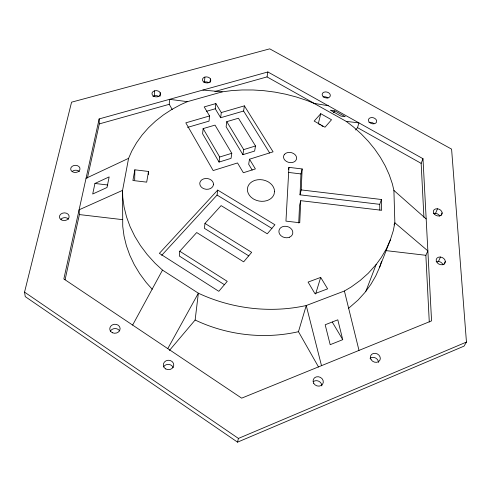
<?xml version="1.0" encoding="UTF-8"?>
<svg xmlns="http://www.w3.org/2000/svg" width="491" height="491" viewBox="0 0 491 491"><rect width="100%" height="100%" fill="white"/><g stroke="black" fill="none" stroke-linecap="round" stroke-linejoin="round"><path stroke-width="0.74" d="M152.241 289.273L146.238 282.534L139.745 273.739L134.246 264.606L129.79 255.222L126.377 245.672L124.027 236.042L122.738 226.412L122.566 190.361L128.581 158.341L131.827 150.97L136.547 142.74L142.126 134.976L148.497 127.734L155.61 121.044L163.393 114.943L171.789 109.462L180.731 104.62L187.409 101.662L222.233 91.842L231.347 90.651L242.186 89.963L253.117 89.982L264.066 90.706L274.978 92.124L285.787 94.229L296.429 97.015L306.844 100.459L314.001 103.349L346.216 121.387L353.354 126.874L361.124 133.81L368.256 141.218L374.682 149.068L380.353 157.304L385.226 165.884L389.24 174.753L392.364 183.867L393.905 190.422L394.862 222.804L393.266 230.77L390.339 239.933L379.641 267.221L375.744 275.967L370.846 284.399L364.966 292.427L358.135 299.983L348.616 308.299M134.681 179.952L134.847 169.818L148.515 171.463L148.411 174.52M154.407 95.819L154.604 90.817A4.29 3.124 3.8 0 1 160.502 94.278A4.29 3.124 3.8 0 1 153.665 96.175A4.29 3.124 3.8 0 1 154.585 90.823M381.452 199.506L381.66 210.289L300.731 200.672L299.749 222.742L285.952 221.122L288.935 167.357L302.155 168.953L301.216 189.919L300.013 194.835L379.721 204.336L381.452 199.506L301.216 189.919M160.035 96.23L160.195 92.67M298.737 223.012L299.528 205.557L300.731 200.672M300.013 194.835L300.965 173.931L302.155 168.953M172.255 109.585L169.26 104.307L169.542 99.329L187.409 101.662M179.755 251.239L227.241 281.337L218.82 291.329L159.366 253.344L217.716 190.091L274.923 224.761L267.294 233.808L221.11 205.612L204.968 223.423L251.668 252.349L243.659 261.856L196.701 232.544L179.755 251.239L179.35 256.044L224.54 284.774M204.422 82.052L204.907 77.069A4.186 3.014 6.7 0 1 210.786 80.432A4.186 3.014 6.7 0 1 204.219 82.255A4.186 3.014 6.7 0 1 204.888 77.069M203.127 128.605L202.605 133.761L219.06 162.079L231.065 158.354L231.783 153.29L215.027 125.113L203.127 128.605L219.698 157.01L219.06 162.079M210.056 82.42L210.424 78.867M221.288 112.556L244.383 105.853L243.616 111.021L220.662 117.723L221.288 112.556L215.862 103.576L204.201 106.909L209.577 115.95L209.019 121.124L187.55 127.396M220.662 117.723L215.267 108.769L215.862 103.576M204.968 223.423L204.391 228.309L248.82 255.909M169.42 350.47L195.13 320.022L198.358 293.195L162.496 270.111L155.058 263.225L147.269 254.633L140.487 245.617L134.755 236.269L130.097 226.67L126.543 216.912L124.094 207.079L122.744 197.259L122.566 190.361L79.094 209.81L79.382 214.573L65.076 279.753M161.692 255.345L217.065 195.068L217.716 190.091M226.793 121.651L226.124 126.795L242.916 154.683L254.633 151.05L255.504 145.98L238.442 118.227L226.793 121.651L243.708 149.614L242.916 154.683M244.383 105.853L273.082 151.836L249.508 159.207L248.673 164.246L252.178 170.064M148.515 171.463L146.686 182.149L132.901 180.498L134.847 169.818M214.88 91.516L267.036 76.903L267.877 71.962L422.99 158.71L431.564 320.881L241.664 398.152L63.842 278.962L99.145 118.926L267.877 71.962M94.935 183.462L92.701 194.013L107.02 187.501L109.155 176.895L94.935 183.462L107.793 184.997M87.423 177.951L99.286 123.91L99.145 118.926M288.469 169.499L288.935 167.357M237.54 442.152L238.43 438.432L466.45 342.074L451.591 149.129L269.737 48.848L71.569 102.177L24.55 292.12L25.25 296.625L237.54 442.152L464.05 346.124L466.45 342.074M318.278 123.812L320.758 113.703L331.523 119.767L324.987 127.224L314.166 121.087L320.758 113.703M355.576 129.98L357.528 127.666L358.939 122.891L346.216 121.387M318.549 367.029L298.467 331.689L306.243 305.531L344.406 291.01L351.292 286.928L360.21 280.435L368.219 273.309L376.21 264.453L381.329 257.437L386.356 248.851L390.339 239.933M315.596 294.023L320.697 277.403L308.072 282.092L314.934 293.63L327.62 288.849L320.697 277.403M379.641 267.221L381.599 261.126M365.875 291.292L376.21 264.342M394.034 224.927L394.862 222.804L427.864 250.895L425.863 255.302L429.281 322.004M423.923 217.366L421.155 163.362L422.99 158.71M435.523 213.309L437.518 208.785M440.992 215.475L442.152 212.898M438.432 261.402L440.519 257.026M443.821 264.539L445.343 261.427M132.638 325.073L162.496 270.111M167.769 348.622L198.358 293.195C231.697 308.821 270.24 313.454 306.243 305.531L321.501 365.666M333.401 112.592L334.911 110.88L345.259 116.674L340.877 116.079L330.357 110.187L334.911 110.88M86.048 178.282L128.581 158.341M342.743 339.662L330.191 344.688L325.171 324.76L337.802 319.819L342.743 339.662L332.272 322.059M219.698 157.01L231.783 153.29M243.708 149.614L255.504 145.98M209.577 115.95L185.807 122.842L213.168 170.561L237.527 162.951L243.352 172.746L255.394 168.929L249.508 159.207M206.576 111.273L215.267 108.769M99.286 123.91L169.26 104.307M298.467 331.689C264.017 339.539 227.002 335.163 195.13 320.022M202.875 90.056L222.233 91.842M79.382 214.573L122.566 219.649M385.65 250.576L425.863 255.302M288.567 172.439L300.965 173.931M314.001 103.349L328.289 105.743M267.036 76.903L315.062 103.846M357.528 127.666L421.155 163.362M318.941 124.192L320.273 124.941M321.599 125.696L322.925 126.451M217.065 195.068L271.91 228.401M24.55 292.12L238.43 438.432M393.905 190.422L426.176 218.949M243.616 111.021L269.688 153.002M344.406 291.01L358.995 350.408M379.721 204.336L379.825 210.074M203.79 82.273A4.161 3.014 6.6 0 1 208.828 82.746M433.363 213.524A4.536 3.443 22.5 0 1 439.783 216.15M436.192 261.654A4.726 3.695 25 0 1 442.999 264.772M152.904 96.549A4.259 3.118 3.8 0 1 158.906 96.524M110.285 331.339A5.155 4.487 -5.3 0 1 114.876 328.565A5.155 4.487 -5.3 0 1 119.601 330.952M163.558 366.937A5.205 4.689 0.4 0 1 168.591 364.396A5.205 4.689 0.4 0 1 173.133 367.606M313.27 381.673A5.186 4.597 24.8 0 1 318.831 381.28A5.186 4.597 24.8 0 1 321.844 385.92M370.018 358.283A5.1 4.345 27.7 0 1 375.394 357.921A5.1 4.345 27.7 0 1 378.493 362.389M368.98 122.523A4.204 3.056 16.1 0 1 373.952 123.634M323.096 96.948A4.131 2.977 13.2 0 1 327.994 98.04M72.103 171.531A4.634 3.572 -2.4 0 1 79.438 171.666M61.019 219.078A4.824 3.842 -4.7 0 1 68.642 219.17M274.537 191.337L274.107 194.111A13.662 10.741 10.7 0 1 267.822 200.297L266.766 200.666A13.662 10.741 10.7 0 1 254.148 199.352L253.141 198.769A13.662 10.741 10.7 0 1 247.384 189.44L247.446 188.501A13.662 10.741 10.7 0 1 254.228 180.62L255.271 180.265A13.662 10.741 10.7 0 1 267.699 181.572L268.694 182.143A13.662 10.741 10.7 0 1 274.537 191.337M213.468 184.217L213.358 185.15A6.862 5.395 6.6 0 1 206.57 189.293L205.968 189.244A6.862 5.395 6.6 0 1 199.776 183.517L199.898 182.584A6.862 5.395 6.6 0 1 207.282 178.534L207.871 178.626A6.862 5.395 6.6 0 1 213.468 184.217M284.547 154.278L284.258 154.634A6.629 5.051 12.2 0 0 286.541 161.502A6.629 5.051 12.2 0 0 295.294 161.066L295.619 160.729A6.629 5.051 12.2 0 0 293.593 153.53A6.629 5.051 12.2 0 0 284.547 154.278M289.549 237.19L289.015 237.392A7.034 5.683 13.4 0 1 279.631 234.09L279.379 233.612A7.034 5.683 13.4 0 1 282.215 226.842L282.742 226.646A7.034 5.683 13.4 0 1 291.942 229.702A7.034 5.683 13.4 0 1 289.549 237.19M165.78 368.962A5.241 4.714 0.6 0 0 173.771 365.108A5.241 4.714 0.6 0 0 166.044 360.805A5.241 4.714 0.6 0 0 165.78 368.962M437.156 262.691A4.757 3.701 24.8 0 0 445.018 263.016A4.757 3.701 24.8 0 0 440.108 256.996A4.757 3.701 24.8 0 0 437.156 262.691M434.259 214.015A4.56 3.449 22.4 0 0 441.839 214.371A4.56 3.449 22.4 0 0 437.119 208.755A4.56 3.449 22.4 0 0 434.259 214.015M112.457 332.769A5.192 4.505 -5.1 0 0 120.123 328.522A5.192 4.505 -5.1 0 0 112.23 324.962A5.192 4.505 -5.1 0 0 112.457 332.769M371.067 359.602A5.137 4.364 27.5 0 0 379.696 360.541A5.137 4.364 27.5 0 0 375.284 353.311A5.137 4.364 27.5 0 0 371.067 359.602M313.694 383.293A5.223 4.615 24.6 0 0 322.569 384.244A5.223 4.615 24.6 0 0 318.309 376.726A5.223 4.615 24.6 0 0 313.694 383.293M369.655 122.554A4.229 3.063 16.1 0 0 376.572 122.007A4.229 3.063 16.1 0 0 371.435 117.558A4.229 3.063 16.1 0 0 369.655 122.554M323.293 96.721A4.155 2.983 13.2 0 0 330.185 96.224A4.155 2.983 13.2 0 0 325.257 91.909A4.155 2.983 13.2 0 0 323.293 96.721M61.148 219.759A4.861 3.854 -4.6 0 0 69.065 217.274A4.861 3.854 -4.6 0 0 62.652 213.137A4.861 3.854 -4.6 0 0 61.148 219.759M72.343 171.69A4.665 3.578 -2.3 0 0 79.929 169.438A4.665 3.578 -2.3 0 0 73.736 165.559A4.665 3.578 -2.3 0 0 72.343 171.69"/></g></svg>
